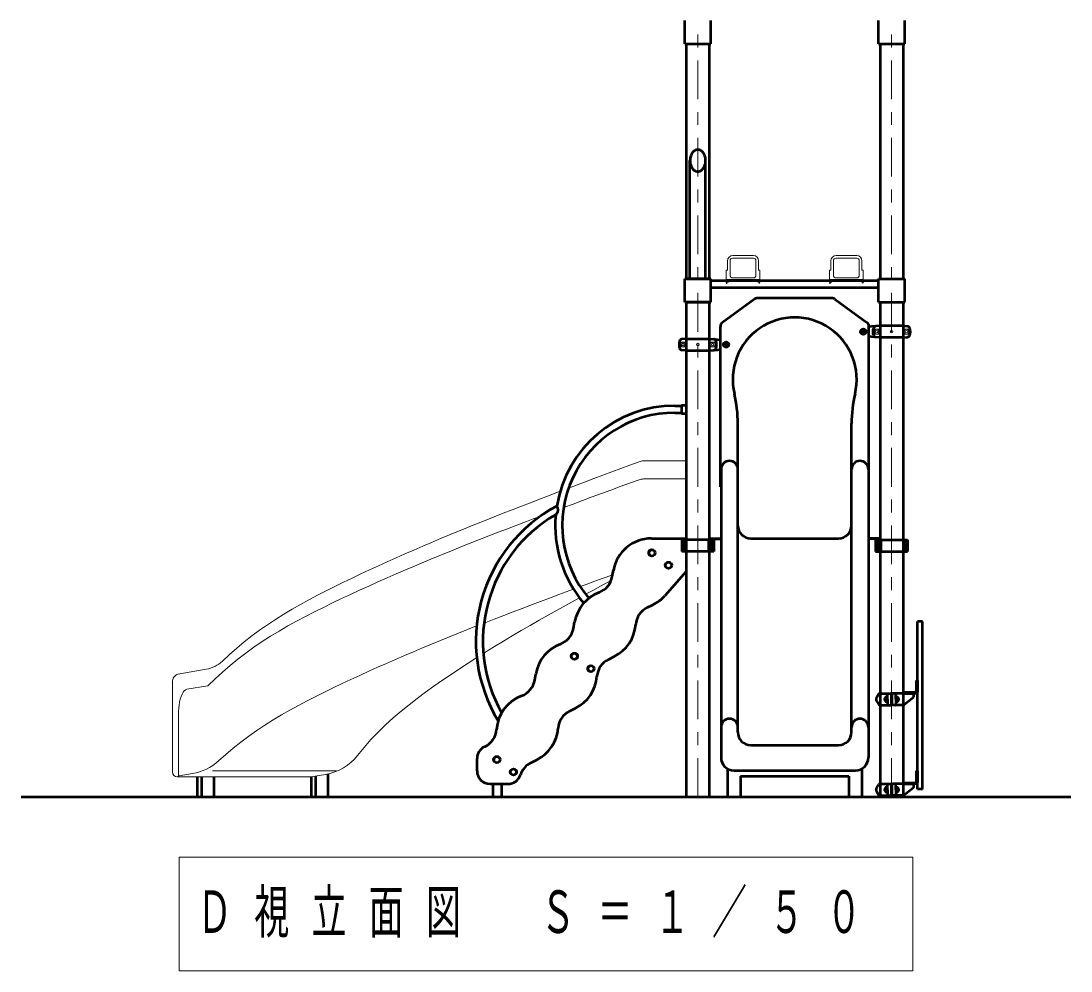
# Model space of a CAD drawing. Units: millimetres on the paper, scale 1:50. Extents: x -385 to 0, y -594 to 267.
# Drawn here: x -146.4 to -65.2, y -141.5 to -68 of the extents above; entities that cross this region are included whole.
import ezdxf

# ---------------------------------------------------------------- set-up
doc = ezdxf.new("R2010")
doc.units = ezdxf.units.MM
doc.linetypes.add('USER1', pattern=[4.5, 2.5, -2])
doc.linetypes.add('USER2', pattern=[6, 3, -1, 1, -1])
doc.layers.add('LY_1', color=140, linetype='Continuous', lineweight=50)
doc.styles.add('ＭＳ ゴシック', font='')
doc.styles.get('ＭＳ ゴシック').set_extended_font_data('MS Gothic')

msp = doc.modelspace()

# ---------------------------------------------------------------- linework, layer by layer
at = {"layer": 'LY_1'}
for p, q in [((-95.058, -69.723), (-95.058, -67.923)), ((-93.026, -69.723), (-93.026, -67.923)), ((-80.058, -69.723), (-80.058, -67.923)), ((-78.026, -69.723), (-78.026, -67.923)), ((-95.058, -69.723), (-93.026, -69.723)), ((-94.933, -69.723), (-94.933, -87.923)), ((-93.151, -69.723), (-93.151, -87.923)), ((-80.058, -69.723), (-78.026, -69.723)), ((-79.933, -69.723), (-79.933, -87.923)), ((-78.151, -69.723), (-78.151, -87.923)), ((-94.647, -87.923), (-94.647, -78.77)), ((-93.437, -87.923), (-93.437, -78.77)), ((-95.058, -87.923), (-93.026, -87.923)), ((-95.058, -89.723), (-95.058, -87.923)), ((-93.026, -87.923), (-95.058, -87.923)), ((-95.058, -89.723), (-95.058, -87.923)), ((-93.026, -89.723), (-93.026, -87.923)), ((-93.026, -89.723), (-93.026, -87.923)), ((-93.026, -88.051), (-80.058, -88.051)), ((-89.242, -88.051), (-91.842, -88.051)), ((-91.842, -88.215), (-91.778, -88.215)), ((-91.778, -88.051), (-91.778, -88.215)), ((-89.306, -88.051), (-89.306, -88.215)), ((-89.242, -88.215), (-89.306, -88.215)), ((-81.242, -88.051), (-83.842, -88.051)), ((-83.842, -88.215), (-83.778, -88.215)), ((-83.778, -88.051), (-83.778, -88.215)), ((-81.306, -88.051), (-81.306, -88.215)), ((-81.242, -88.215), (-81.306, -88.215)), ((-80.058, -89.723), (-80.058, -87.923)), ((-80.058, -87.923), (-78.026, -87.923)), ((-78.026, -89.723), (-78.026, -87.923)), ((-93.026, -88.595), (-80.058, -88.595)), ((-95.058, -89.723), (-93.026, -89.723)), ((-93.026, -89.723), (-95.058, -89.723)), ((-94.933, -89.723), (-94.933, -128.013)), ((-93.151, -89.723), (-93.151, -128.013)), ((-89.647, -89.489), (-92.128, -91.293)), ((-83.672, -89.413), (-89.412, -89.413)), ((-83.437, -89.489), (-80.957, -91.293)), ((-80.058, -89.723), (-78.026, -89.723)), ((-79.933, -89.723), (-79.933, -128.013)), ((-78.151, -89.723), (-78.151, -128.013)), ((-92.292, -104.013), (-92.292, -91.616)), ((-80.792, -104.013), (-80.792, -91.616)), ((-80.592, -91.618), (-80.792, -91.632)), ((-79.962, -91.563), (-80.592, -91.618)), ((-78.122, -91.563), (-79.963, -91.563)), ((-78.122, -91.563), (-77.807, -91.59)), ((-94.962, -92.563), (-95.278, -92.59)), ((-94.962, -92.563), (-93.122, -92.563)), ((-93.122, -92.563), (-92.492, -92.618)), ((-92.492, -92.618), (-92.292, -92.632)), ((-81.312, -91.966), (-81.232, -91.92)), ((-81.312, -91.966), (-81.312, -92.059)), ((-81.312, -92.059), (-81.232, -92.105)), ((-81.232, -91.92), (-81.152, -91.966)), ((-81.232, -92.105), (-81.152, -92.059)), ((-81.152, -91.966), (-81.152, -92.059)), ((-80.592, -92.407), (-80.792, -92.393)), ((-79.962, -92.463), (-80.592, -92.407)), ((-78.122, -92.463), (-79.963, -92.463)), ((-78.122, -92.463), (-77.807, -92.435)), ((-94.962, -93.463), (-95.278, -93.435)), ((-93.122, -93.463), (-92.492, -93.407)), ((-92.492, -93.407), (-92.292, -93.393)), ((-91.932, -92.966), (-91.852, -92.92)), ((-91.932, -92.966), (-91.932, -93.059)), ((-91.932, -93.059), (-91.852, -93.105)), ((-91.852, -92.92), (-91.772, -92.966)), ((-91.852, -93.105), (-91.772, -93.059)), ((-91.772, -92.966), (-91.772, -93.059)), ((-94.962, -93.463), (-93.122, -93.463)), ((-95.808, -97.741), (-95.314, -97.741)), ((-95.808, -98.285), (-95.314, -98.285)), ((-95.314, -97.693), (-95.314, -98.333)), ((-95.314, -97.693), (-95.314, -98.333)), ((-95.314, -97.693), (-94.933, -97.693)), ((-95.314, -97.693), (-94.933, -97.693)), ((-95.314, -98.333), (-94.933, -98.333)), ((-95.314, -98.333), (-94.933, -98.333)), ((-90.942, -104.013), (-90.942, -99.13)), ((-82.142, -104.013), (-82.142, -99.13)), ((-92.242, -102.663), (-92.242, -124.974)), ((-90.942, -123.013), (-90.942, -102.663)), ((-82.142, -123.013), (-82.142, -102.663)), ((-80.842, -102.663), (-80.842, -124.974)), ((-97.622, -108.013), (-94.933, -108.013)), ((-93.151, -108.013), (-92.292, -108.013)), ((-93.151, -108.013), (-92.292, -108.013)), ((-93.151, -108.059), (-92.292, -108.059)), ((-89.942, -108.013), (-83.142, -108.013)), ((-79.933, -108.013), (-80.792, -108.013)), ((-80.792, -108.013), (-79.933, -108.013)), ((-79.933, -108.059), (-80.792, -108.059)), ((-95.278, -108.133), (-95.278, -109.033)), ((-92.806, -108.133), (-95.278, -108.133)), ((-95.112, -108.133), (-95.112, -109.033)), ((-93.208, -108.133), (-93.208, -109.033)), ((-93.02, -108.133), (-93.02, -109.033)), ((-92.961, -108.133), (-92.961, -109.033)), ((-92.806, -108.133), (-92.806, -109.033)), ((-80.278, -108.133), (-80.278, -109.033)), ((-80.278, -108.133), (-77.806, -108.133)), ((-80.123, -108.133), (-80.123, -109.033)), ((-80.064, -108.133), (-80.064, -109.033)), ((-79.877, -108.133), (-79.877, -109.033)), ((-77.972, -108.133), (-77.972, -109.033)), ((-77.806, -108.133), (-77.806, -109.033)), ((-92.806, -109.033), (-95.278, -109.033)), ((-80.278, -109.033), (-77.806, -109.033)), ((-100.661, -110.974), (-100.574, -110.482)), ((-94.933, -110.586), (-96.599, -112.457)), ((-97.96, -113.373), (-97.512, -113.152)), ((-103.661, -114.974), (-103.574, -114.482)), ((-77.042, -127.413), (-77.042, -114.454)), ((-76.662, -114.454), (-77.042, -114.454)), ((-76.662, -127.413), (-76.662, -114.454)), ((-100.96, -117.373), (-100.512, -117.152)), ((-106.661, -118.974), (-106.574, -118.482)), ((-77.106, -119.917), (-77.106, -119.013)), ((-77.106, -119.013), (-77.042, -119.013)), ((-77.042, -119.013), (-77.042, -119.917)), ((-80.194, -120.299), (-80.031, -120.049)), ((-79.964, -120.013), (-79.112, -120.013)), ((-79.367, -120.277), (-79.407, -120.276)), ((-79.367, -120.463), (-79.367, -120.033)), ((-79.072, -120.053), (-79.072, -120.873)), ((-79.012, -120.053), (-79.012, -120.873)), ((-78.12, -120.013), (-78.972, -120.013)), ((-78.717, -120.463), (-78.717, -120.033)), ((-78.717, -120.277), (-78.677, -120.276)), ((-78.117, -120.013), (-77.381, -120.038)), ((-77.138, -119.949), (-78.042, -119.949)), ((-78.042, -120.013), (-78.042, -119.949)), ((-77.138, -120.013), (-78.042, -120.013)), ((-77.342, -120.076), (-77.342, -120.284)), ((-80.194, -120.626), (-80.031, -120.876)), ((-79.962, -120.913), (-79.112, -120.913)), ((-79.367, -120.648), (-79.407, -120.65)), ((-79.367, -120.463), (-79.367, -120.893)), ((-78.12, -120.913), (-78.972, -120.913)), ((-78.717, -120.463), (-78.717, -120.893)), ((-78.717, -120.648), (-78.677, -120.65)), ((-77.357, -120.315), (-78.07, -120.895)), ((-103.96, -121.373), (-103.512, -121.152)), ((-89.942, -124.013), (-83.142, -124.013)), ((-111.127, -126.013), (-111.127, -125.048)), ((-106.96, -125.373), (-106.512, -125.152)), ((-91.742, -125.84), (-91.742, -128.013)), ((-81.342, -125.84), (-81.342, -128.013)), ((-132.769, -128.013), (-132.769, -126.477)), ((-132.427, -128.013), (-132.427, -126.477)), ((-131.487, -128.013), (-131.487, -126.477)), ((-123.936, -128.013), (-123.936, -126.477)), ((-123.593, -128.013), (-123.593, -126.409)), ((-122.654, -128.013), (-122.654, -126.245)), ((-91.242, -125.974), (-81.842, -125.974)), ((-90.742, -126.413), (-90.742, -128.013)), ((-90.742, -126.413), (-82.342, -126.413)), ((-82.342, -126.413), (-82.342, -128.013)), ((-77.106, -126.917), (-77.106, -126.013)), ((-77.106, -126.013), (-77.042, -126.013)), ((-77.042, -126.013), (-77.042, -126.917)), ((-110.127, -127.013), (-108.727, -127.013)), ((-109.892, -128.013), (-109.892, -127.013)), ((-109.212, -128.013), (-109.212, -127.013)), ((-80.194, -127.299), (-80.031, -127.049)), ((-79.964, -127.013), (-79.112, -127.013)), ((-79.367, -127.277), (-79.407, -127.276)), ((-79.367, -127.463), (-79.367, -127.033)), ((-79.367, -127.463), (-79.367, -127.893)), ((-79.072, -127.053), (-79.072, -127.873)), ((-79.012, -127.053), (-79.012, -127.873)), ((-78.12, -127.013), (-78.972, -127.013)), ((-78.717, -127.463), (-78.717, -127.033)), ((-78.717, -127.277), (-78.677, -127.276)), ((-78.717, -127.463), (-78.717, -127.893)), ((-78.117, -127.013), (-77.381, -127.038)), ((-77.357, -127.315), (-78.07, -127.895)), ((-77.138, -126.949), (-78.042, -126.949)), ((-78.042, -127.013), (-78.042, -126.949)), ((-77.138, -127.013), (-78.042, -127.013)), ((-77.342, -127.076), (-77.342, -127.284)), ((-76.662, -127.413), (-77.042, -127.413)), ((-80.194, -127.626), (-80.031, -127.876)), ((-79.962, -127.913), (-79.112, -127.913)), ((-79.367, -127.648), (-79.407, -127.65)), ((-78.12, -127.913), (-78.972, -127.913)), ((-78.717, -127.648), (-78.677, -127.65))]:
    msp.add_line(p, q, dxfattribs=at)
at = {"layer": 'LY_1', "color": 7, "linetype": 'USER2', "lineweight": 13}
for p, q in [((-94.042, -128.013), (-94.042, -68.013)), ((-79.042, -128.013), (-79.042, -68.013))]:
    msp.add_line(p, q, dxfattribs=at)
at = {"layer": 'LY_1', "color": 7, "lineweight": 13}
for p, q in [((-91.342, -86.123), (-89.742, -86.123)), ((-83.342, -86.123), (-81.742, -86.123)), ((-91.742, -87.231), (-91.742, -86.523)), ((-91.542, -87.651), (-91.542, -86.523)), ((-91.342, -86.323), (-89.742, -86.323)), ((-89.542, -86.523), (-89.542, -87.651)), ((-89.342, -86.523), (-89.342, -87.231)), ((-83.742, -87.231), (-83.742, -86.523)), ((-83.542, -87.651), (-83.542, -86.523)), ((-83.342, -86.323), (-81.742, -86.323)), ((-81.542, -86.523), (-81.542, -87.651)), ((-81.342, -86.523), (-81.342, -87.231)), ((-91.842, -87.251), (-91.842, -88.215)), ((-91.842, -87.251), (-91.762, -87.251)), ((-89.242, -87.251), (-89.322, -87.251)), ((-89.242, -87.251), (-89.242, -88.215)), ((-83.842, -87.251), (-83.842, -88.215)), ((-83.842, -87.251), (-83.762, -87.251)), ((-81.242, -87.251), (-81.322, -87.251)), ((-81.242, -87.251), (-81.242, -88.215)), ((-89.742, -87.851), (-91.342, -87.851)), ((-81.742, -87.851), (-83.342, -87.851)), ((-80.007, -91.828), (-80.377, -91.828)), ((-80.377, -92.197), (-80.377, -91.828)), ((-78.077, -91.828), (-77.707, -91.828)), ((-77.707, -92.197), (-77.707, -91.828)), ((-80.007, -92.197), (-80.377, -92.197)), ((-78.077, -92.197), (-77.707, -92.197)), ((-95.007, -92.828), (-95.377, -92.828)), ((-95.377, -93.197), (-95.377, -92.828)), ((-95.007, -93.197), (-95.377, -93.197)), ((-93.077, -92.828), (-92.707, -92.828)), ((-93.077, -93.197), (-92.707, -93.197)), ((-92.707, -93.197), (-92.707, -92.828)), ((-98.243, -102.013), (-94.933, -102.013)), ((-98.246, -103.413), (-94.933, -103.413)), ((-134.285, -118.509), (-132.09, -118.137)), ((-134.705, -126.077), (-134.705, -119.127)), ((-133.585, -119.687), (-131.969, -119.413)), ((-134.227, -126.376), (-134.227, -121.419)), ((-123.993, -126.477), (-134.305, -126.477)), ((-133.155, -126.214), (-134.186, -126.389)), ((-131.593, -126.013), (-122, -126.013)), ((-122.849, -126.283), (-123.993, -126.477)), ((-134.191, -132.694), (-134.191, -141.494)), ((-77.391, -132.694), (-134.191, -132.694)), ((-77.391, -141.494), (-77.391, -132.694)), ((-134.191, -141.494), (-77.391, -141.494))]:
    msp.add_line(p, q, dxfattribs=at)
at = {"layer": 'LY_1', "color": 7}
msp.add_line((-146.425, -128.013), (-65.157, -128.013), dxfattribs=at)
at = {"layer": 'LY_1'}
msp.add_lwpolyline([(-94.042, -79.613), (-93.99, -79.609), (-93.937, -79.6), (-93.886, -79.584), (-93.835, -79.562), (-93.787, -79.534), (-93.74, -79.5), (-93.695, -79.46), (-93.653, -79.415), (-93.614, -79.366), (-93.579, -79.311), (-93.547, -79.253), (-93.518, -79.191), (-93.494, -79.126), (-93.474, -79.058), (-93.458, -78.988), (-93.446, -78.916), (-93.44, -78.843), (-93.437, -78.77), (-93.44, -78.696), (-93.446, -78.623), (-93.458, -78.551), (-93.474, -78.481), (-93.494, -78.413), (-93.518, -78.348), (-93.547, -78.286), (-93.579, -78.228), (-93.614, -78.173), (-93.653, -78.124), (-93.695, -78.079), (-93.74, -78.039), (-93.787, -78.006), (-93.835, -77.977), (-93.886, -77.955), (-93.937, -77.939), (-93.99, -77.93), (-94.042, -77.927), (-94.095, -77.93), (-94.147, -77.939), (-94.199, -77.955), (-94.249, -77.977), (-94.298, -78.006), (-94.345, -78.039), (-94.389, -78.079), (-94.431, -78.124), (-94.47, -78.173), (-94.506, -78.228), (-94.538, -78.286), (-94.566, -78.348), (-94.591, -78.413), (-94.611, -78.481), (-94.627, -78.551), (-94.638, -78.623), (-94.645, -78.696), (-94.647, -78.77), (-94.645, -78.843), (-94.638, -78.916), (-94.627, -78.988), (-94.611, -79.058), (-94.591, -79.126), (-94.566, -79.191), (-94.538, -79.253), (-94.506, -79.311), (-94.47, -79.366), (-94.431, -79.415), (-94.389, -79.46), (-94.345, -79.5), (-94.298, -79.534), (-94.249, -79.562), (-94.199, -79.584), (-94.147, -79.6), (-94.095, -79.609)], close=True, dxfattribs=at)
at = {"layer": 'LY_1', "color": 7, "lineweight": 13}
for points in [[(-98.59, -102.075), (-99.293, -102.335), (-99.995, -102.596), (-100.696, -102.859), (-101.398, -103.122), (-102.099, -103.386), (-102.8, -103.65), (-103.422, -103.886), (-104.044, -104.122)], [(-104.425, -105.625), (-103.69, -105.351), (-102.955, -105.078), (-102.228, -104.808), (-101.501, -104.54), (-100.773, -104.271), (-100.045, -104.004), (-99.317, -103.738), (-98.588, -103.473)], [(-104.696, -104.369), (-104.901, -104.447), (-105.601, -104.714), (-106.3, -104.982), (-107, -105.25), (-107.698, -105.52), (-108.397, -105.791), (-109.094, -106.064), (-109.791, -106.338), (-110.488, -106.615), (-111.183, -106.893), (-111.877, -107.174), (-112.571, -107.457), (-113.263, -107.743), (-113.955, -108.031), (-114.645, -108.322), (-115.334, -108.616), (-116.022, -108.913), (-116.708, -109.213), (-117.393, -109.516), (-118.077, -109.822), (-118.759, -110.131), (-119.44, -110.444), (-120.119, -110.761), (-120.796, -111.081), (-121.471, -111.405), (-122.144, -111.734), (-122.814, -112.068), (-123.481, -112.411), (-124.143, -112.761), (-124.799, -113.122), (-125.449, -113.494), (-126.092, -113.879), (-126.726, -114.277), (-127.351, -114.69), (-127.965, -115.12), (-128.567, -115.566), (-129.156, -116.029), (-129.73, -116.509), (-130.292, -117.005), (-130.842, -117.513)], [(-131.969, -119.413), (-131.406, -118.879), (-130.831, -118.359), (-130.244, -117.853), (-129.642, -117.364), (-129.026, -116.892), (-128.398, -116.438), (-127.756, -116.002), (-127.103, -115.583), (-126.441, -115.18), (-125.77, -114.791), (-125.092, -114.414), (-124.408, -114.049), (-123.718, -113.694), (-123.024, -113.348), (-122.327, -113.009), (-121.626, -112.676), (-120.924, -112.347), (-120.22, -112.023), (-119.514, -111.702), (-118.806, -111.384), (-118.097, -111.07), (-117.386, -110.76), (-116.674, -110.453), (-115.96, -110.149), (-115.246, -109.848), (-114.53, -109.55), (-113.812, -109.255), (-113.094, -108.963), (-112.374, -108.673), (-111.654, -108.386), (-110.933, -108.102), (-110.21, -107.819), (-109.487, -107.539), (-108.763, -107.261), (-108.039, -106.984), (-107.313, -106.709), (-106.779, -106.507), (-106.244, -106.306)], [(-100.708, -110.848), (-101.365, -111.089), (-102.021, -111.332), (-102.677, -111.575), (-103.141, -111.747)], [(-102.721, -112.341), (-102.127, -112.016), (-101.433, -111.637), (-100.739, -111.26)], [(-103.662, -111.941), (-104.232, -112.153), (-104.801, -112.365), (-105.509, -112.63), (-106.216, -112.895), (-106.923, -113.162), (-107.63, -113.429), (-108.336, -113.697), (-109.042, -113.968), (-109.815, -114.266), (-110.588, -114.567)], [(-110.635, -116.914), (-110.455, -116.801), (-109.773, -116.381), (-109.089, -115.966), (-108.401, -115.556), (-107.711, -115.15), (-107.019, -114.748), (-106.324, -114.35), (-105.628, -113.955), (-104.93, -113.564), (-104.23, -113.174), (-103.53, -112.787), (-103.203, -112.606)], [(-111.16, -114.791), (-111.861, -115.068), (-112.56, -115.348), (-113.259, -115.63), (-113.958, -115.915), (-114.657, -116.203), (-115.354, -116.493), (-116.05, -116.787), (-116.745, -117.083), (-117.439, -117.383), (-118.131, -117.685), (-118.822, -117.991), (-119.511, -118.3), (-120.199, -118.613), (-120.885, -118.929), (-121.569, -119.249), (-122.252, -119.573), (-122.932, -119.903), (-123.608, -120.239), (-124.281, -120.583), (-124.949, -120.936), (-125.61, -121.301), (-126.266, -121.677), (-126.913, -122.066), (-127.552, -122.469), (-128.181, -122.888), (-128.798, -123.323), (-129.403, -123.776), (-129.994, -124.246), (-130.572, -124.733), (-131.138, -125.233)], [(-120.37, -124.805), (-119.865, -124.184), (-119.336, -123.583), (-118.784, -123.004), (-118.21, -122.445), (-117.618, -121.907), (-117.01, -121.386), (-116.388, -120.882), (-115.755, -120.393), (-115.112, -119.916), (-114.461, -119.449), (-113.805, -118.991), (-113.143, -118.54), (-112.477, -118.096), (-111.807, -117.658), (-111.151, -117.238)], [(-134.285, -118.509), (-134.373, -118.548), (-134.454, -118.602), (-134.527, -118.668), (-134.589, -118.746), (-134.639, -118.832), (-134.676, -118.927), (-134.698, -119.026), (-134.705, -119.127)], [(-133.585, -119.687), (-133.686, -119.724), (-133.784, -119.8), (-133.877, -119.913), (-133.962, -120.061), (-134.039, -120.239), (-134.104, -120.444), (-134.157, -120.67), (-134.195, -120.912), (-134.219, -121.163), (-134.227, -121.419)]]:
    msp.add_lwpolyline(points, dxfattribs=at)
for centre, radius in [((-81.232, -92.013), 0.24), ((-80.192, -92.013), 0.185), ((-77.892, -92.013), 0.185), ((-81.232, -92.013), 0.11), ((-80.192, -92.013), 0.1), ((-79.042, -92.013), 0.1), ((-77.892, -92.013), 0.1), ((-95.192, -93.013), 0.185), ((-95.192, -93.013), 0.1), ((-94.042, -93.013), 0.1), ((-92.892, -93.013), 0.185), ((-92.892, -93.013), 0.1), ((-91.852, -93.013), 0.24), ((-91.852, -93.013), 0.11), ((-97.592, -109.133), 0.171), ((-96.312, -110.093), 0.171), ((-103.592, -117.133), 0.171), ((-102.312, -118.093), 0.171), ((-109.592, -125.133), 0.171), ((-108.312, -126.093), 0.171)]:
    msp.add_circle(centre, radius, dxfattribs=at)
at = {"layer": 'LY_1'}
for centre, radius in [((-81.232, -92.013), 0.21), ((-91.852, -93.013), 0.21), ((-97.592, -109.133), 0.25), ((-96.312, -110.093), 0.25), ((-103.592, -117.133), 0.25), ((-102.312, -118.093), 0.25), ((-109.592, -125.133), 0.25), ((-108.312, -126.093), 0.25)]:
    msp.add_circle(centre, radius, dxfattribs=at)
at = {"layer": 'LY_1', "color": 7, "linetype": 'USER1', "lineweight": 13}
for centre in [(-81.232, -92.013), (-91.852, -93.013)]:
    msp.add_circle(centre, 0.125, dxfattribs=at)
at = {"layer": 'LY_1', "color": 7, "lineweight": 13}
for centre, radius, start, end in [((-91.342, -86.523), 0.4, 90, 180), ((-89.742, -86.523), 0.4, 0, 90), ((-83.342, -86.523), 0.4, 90, 180), ((-81.742, -86.523), 0.4, 0, 90), ((-91.342, -86.523), 0.2, 90, 180), ((-89.742, -86.523), 0.2, 0, 90), ((-83.342, -86.523), 0.2, 90, 180), ((-81.742, -86.523), 0.2, 0, 90), ((-91.762, -87.231), 0.02, 270, 0), ((-91.342, -87.651), 0.2, 180, 270), ((-89.742, -87.651), 0.2, 270, 0), ((-89.322, -87.231), 0.02, 180, 270), ((-83.762, -87.231), 0.02, 270, 0), ((-83.342, -87.651), 0.2, 180, 270), ((-81.742, -87.651), 0.2, 270, 0), ((-81.322, -87.231), 0.02, 180, 270), ((-82.568, -92.013), 2.567, 355.87048, 4.12952), ((-75.517, -92.013), 2.567, 175.87048, 184.12952), ((-97.568, -93.013), 2.567, 355.87048, 4.12952), ((-90.517, -93.013), 2.567, 175.87048, 184.12952), ((-98.243, -103.013), 1, 90, 110.3051), ((-98.246, -104.413), 1, 90, 109.96417), ((-132.492, -115.771), 2.4, 279.63543, 313.4339), ((-123.519, -122.339), 4, 279.63543, 321.93695), ((-133.825, -122.27), 4, 279.63543, 312.20142), ((-134.305, -126.077), 0.4, 180, 270), ((-134.327, -126.376), 0.1, 265.95312, 0)]:
    msp.add_arc(centre, radius, start, end, dxfattribs=at)
at = {"layer": 'LY_1'}
for centre, radius, start, end in [((-89.412, -89.813), 0.4, 90, 126.02737), ((-83.672, -89.813), 0.4, 53.97263, 90), ((-86.542, -95.713), 4.8, 346.64882, 193.35118), ((-91.892, -91.616), 0.4, 126.02737, 180), ((-81.192, -91.616), 0.4, 0, 53.97263), ((-79.492, -92.013), 1, 163.80375, 196.19625), ((-80.261, -91.789), 0.2, 95, 163.80375), ((-77.824, -91.789), 0.2, 16.19625, 85), ((-78.592, -92.013), 1, 343.80375, 16.19625), ((-95.261, -92.789), 0.2, 95, 163.80375), ((-92.824, -92.789), 0.2, 16.19625, 85), ((-80.261, -92.236), 0.2, 196.19625, 265), ((-77.824, -92.236), 0.2, 275, 343.80375), ((-94.492, -93.013), 1, 163.80375, 196.19625), ((-95.261, -93.236), 0.2, 196.19625, 265), ((-92.824, -93.236), 0.2, 275, 343.80375), ((-93.592, -93.013), 1, 343.80375, 16.19625), ((-100.942, -99.13), 10, 0, 13.35118), ((-72.142, -99.13), 10, 166.64882, 180), ((-95.808, -107.013), 9.272, 90, 170.64974), ((-95.808, -107.013), 8.728, 90, 220.1937), ((-91.592, -102.663), 0.65, 0, 180), ((-81.492, -102.663), 0.65, 0, 180), ((-99.347, -115.969), 11.872, 118.20022, 211.29269), ((-105.297, -105.804), 0.452, 304.24238, 41.23672), ((-99.347, -115.969), 11.328, 120.18487, 209.3103), ((-95.808, -107.013), 9.272, 174.82936, 220.38267), ((-89.942, -107.013), 1, 180, 270), ((-83.142, -107.013), 1, 270, 0), ((-97.622, -111.013), 3, 90, 170), ((-102.237, -110.696), 1.6, 290.57944, 350), ((-100.62, -115.003), 3, 110.57944, 170), ((-98.839, -110.462), 3, 296.2602, 318.31733), ((-97.252, -114.808), 1.6, 116.2602, 175.68077), ((-105.237, -114.696), 1.6, 290.57944, 350), ((-101.839, -114.462), 3, 296.2602, 355.68077), ((-103.62, -119.003), 3, 110.57944, 170), ((-100.252, -118.808), 1.6, 116.2602, 175.68077), ((-108.237, -118.696), 1.6, 290.57944, 350), ((-104.839, -118.462), 3, 296.2602, 355.68077), ((-106.62, -123.003), 3, 110.57944, 176.01746), ((-79.964, -120.093), 0.08, 90, 159.19706), ((-79.414, -120.463), 0.187, 88, 272), ((-79.347, -120.033), 0.02, 90, 180), ((-79.112, -120.053), 0.04, 0, 90), ((-78.972, -120.053), 0.04, 90, 180), ((-78.737, -120.033), 0.02, 0, 90), ((-78.671, -120.463), 0.187, 268, 92), ((-77.382, -120.078), 0.04, 0, 88), ((-77.138, -119.917), 0.096, 270, 0), ((-77.138, -119.917), 0.032, 270, 0), ((-79.942, -120.463), 0.3, 147.00699, 180), ((-79.942, -120.463), 0.3, 180, 212.99301), ((-79.964, -120.833), 0.08, 200.80294, 270), ((-79.347, -120.893), 0.02, 180, 270), ((-79.112, -120.873), 0.04, 270, 0), ((-78.972, -120.873), 0.04, 180, 270), ((-78.737, -120.893), 0.02, 270, 0), ((-78.12, -120.833), 0.08, 270, 309.09774), ((-77.382, -120.284), 0.04, 312.0261, 0), ((-103.252, -122.808), 1.6, 116.2602, 175.68077), ((-107.839, -122.462), 3, 296.2602, 355.68077), ((-91.592, -122.624), 0.65, 0, 180), ((-81.492, -122.624), 0.65, 0, 180), ((-111.209, -122.683), 1.6, 294.58333, 356.01746), ((-89.942, -123.013), 1, 180, 270), ((-83.142, -123.013), 1, 270, 0), ((-110.127, -125.048), 1, 114.58333, 180), ((-91.242, -124.974), 1, 180, 270), ((-81.842, -124.974), 1, 270, 0), ((-106.252, -126.808), 1.6, 116.2602, 162.18188), ((-110.127, -126.013), 1, 180, 270), ((-108.727, -126.013), 1, 270, 342.18188), ((-79.942, -127.463), 0.3, 147.00699, 180), ((-79.942, -127.463), 0.3, 180, 212.99301), ((-79.964, -127.093), 0.08, 90, 159.19706), ((-79.414, -127.463), 0.187, 88, 272), ((-79.347, -127.033), 0.02, 90, 180), ((-79.112, -127.053), 0.04, 0, 90), ((-78.972, -127.053), 0.04, 90, 180), ((-78.737, -127.033), 0.02, 0, 90), ((-78.671, -127.463), 0.187, 268, 92), ((-77.382, -127.078), 0.04, 0, 88), ((-77.382, -127.284), 0.04, 312.0261, 0), ((-77.138, -126.917), 0.096, 270, 0), ((-77.138, -126.917), 0.032, 270, 0), ((-79.964, -127.833), 0.08, 200.80294, 270), ((-79.347, -127.893), 0.02, 180, 270), ((-79.112, -127.873), 0.04, 270, 0), ((-78.972, -127.873), 0.04, 180, 270), ((-78.737, -127.893), 0.02, 270, 0), ((-78.12, -127.833), 0.08, 270, 309.09774)]:
    msp.add_arc(centre, radius, start, end, dxfattribs=at)

# ---------------------------------------------------------------- texts
at = {"layer": 'LY_1', "color": 7, "insert": (-132.791, -137.094), "char_height": 3.299, "attachment_point": 4, "style": 'ＭＳ ゴシック'}
msp.add_mtext('\\T1.64;\\W0.6;Ｄ視立面図\u3000Ｓ＝１／５０', dxfattribs=at)

doc.saveas('drawing.dxf')
